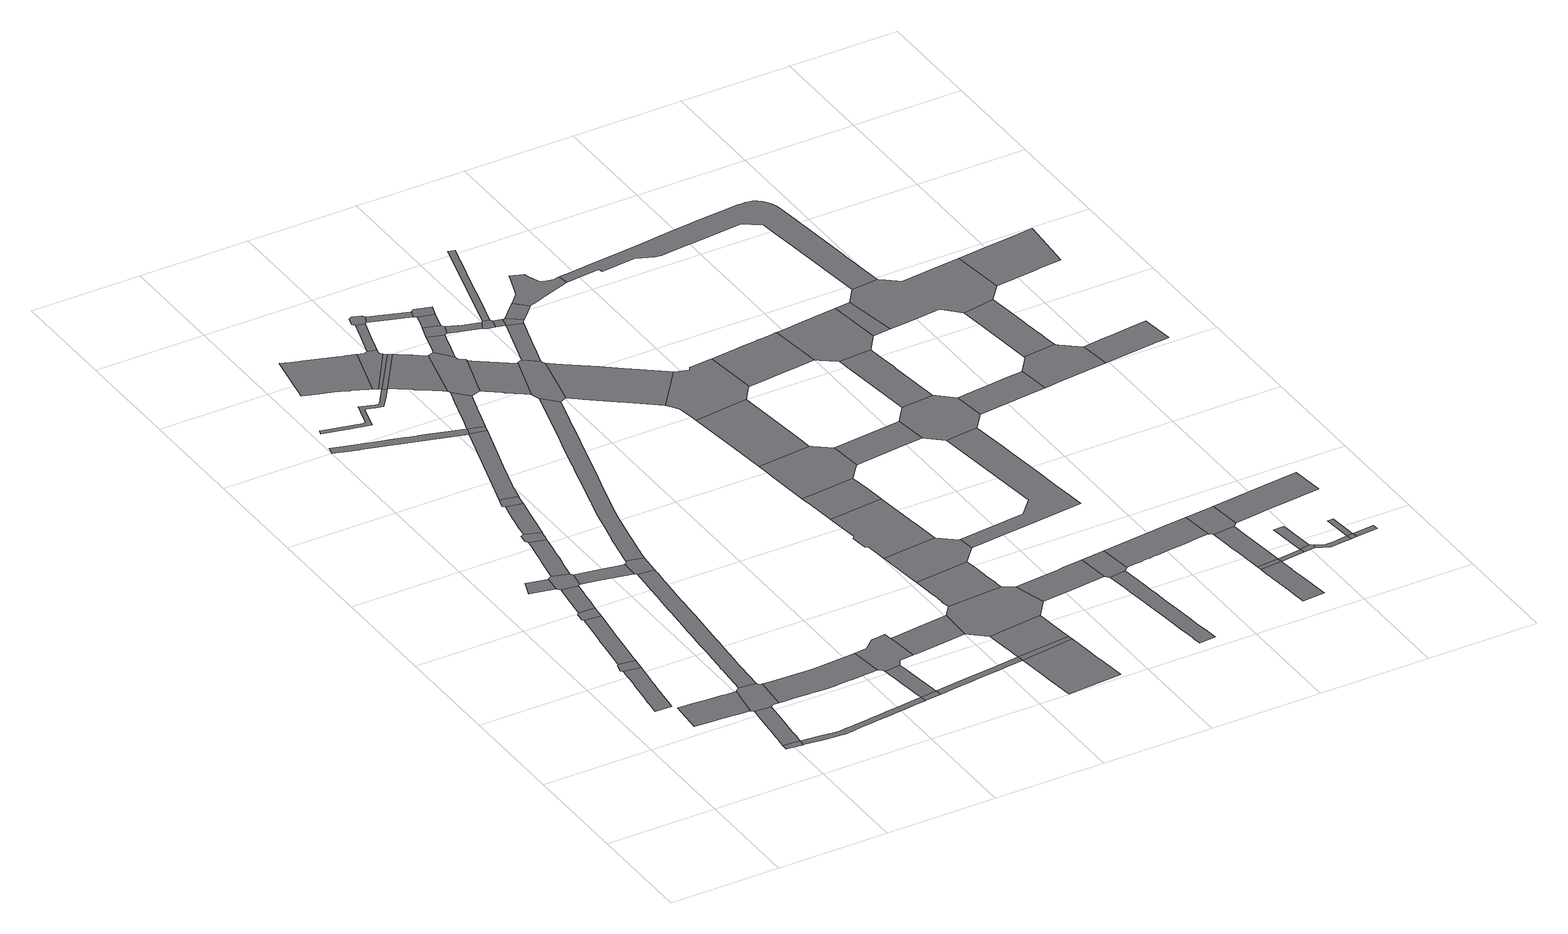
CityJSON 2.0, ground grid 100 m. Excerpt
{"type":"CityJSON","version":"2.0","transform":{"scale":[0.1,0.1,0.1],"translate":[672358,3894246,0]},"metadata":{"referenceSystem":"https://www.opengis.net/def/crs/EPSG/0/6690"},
"CityObjects":{
"road1":{"type":"Road","attributes":{"function":"9","usage":"9","RoadStructureAttribute.widthType":"2","RoadStructureAttribute.width":14.1,"RoadStructureAttribute.sectionType":"1"},"geometry":[{"type":"MultiSurface","lod":"1","boundaries":[[[0,1,2,3,4,5,6,7,8,9,10,11,12,13,14,15,16,17,18,19,20,21,22,23]]]}]},
"road2":{"type":"Road","attributes":{"function":"9","usage":"9","RoadStructureAttribute.widthType":"9","RoadStructureAttribute.width":-9999,"RoadStructureAttribute.sectionType":"9"},"geometry":[{"type":"MultiSurface","lod":"1","boundaries":[[[11,24,25,26,27,28,12]]]}]},
"road3":{"type":"Road","attributes":{"function":"3","usage":"2","RoadStructureAttribute.widthType":"1","RoadStructureAttribute.width":35.46,"RoadStructureAttribute.sectionType":"7"},"geometry":[{"type":"MultiSurface","lod":"1","boundaries":[[[29,30,31,32,33,34,35,36,37,38,39,40]]]}]},
"road4":{"type":"Road","attributes":{"function":"9","usage":"9","RoadStructureAttribute.widthType":"9","RoadStructureAttribute.width":-9999,"RoadStructureAttribute.sectionType":"9"},"geometry":[{"type":"MultiSurface","lod":"1","boundaries":[[[41,42,43,44]]]}]},
"road5":{"type":"Road","attributes":{"function":"9","usage":"9","RoadStructureAttribute.widthType":"1","RoadStructureAttribute.width":15.11,"RoadStructureAttribute.sectionType":"1"},"geometry":[{"type":"MultiSurface","lod":"1","boundaries":[[[45,46,47,48,49,50,51,52,53,54,55,43,42,56,57,58,59,60,61,62,63,64,65,66]]]}]},
"road6":{"type":"Road","attributes":{"function":"9","usage":"9","RoadStructureAttribute.widthType":"2","RoadStructureAttribute.width":14.1,"RoadStructureAttribute.sectionType":"1"},"geometry":[{"type":"MultiSurface","lod":"1","boundaries":[[[67,68,69,70,71,26,25,72,73,74,75,76,77,78,79,80,81,82,83,84]]]}]},
"road7":{"type":"Road","attributes":{"function":"9","usage":"9","RoadStructureAttribute.widthType":"9","RoadStructureAttribute.width":-9999,"RoadStructureAttribute.sectionType":"9"},"geometry":[{"type":"MultiSurface","lod":"1","boundaries":[[[83,85,86,87,88,84]]]}]},
"road8":{"type":"Road","attributes":{"function":"9","usage":"9","RoadStructureAttribute.widthType":"9","RoadStructureAttribute.width":-9999,"RoadStructureAttribute.sectionType":"9"},"geometry":[{"type":"MultiSurface","lod":"1","boundaries":[[[89,90,91,92,29,40,45,66,93,94,95]]]}]},
"road9":{"type":"Road","attributes":{"function":"9","usage":"9","RoadStructureAttribute.widthType":"2","RoadStructureAttribute.width":14.96,"RoadStructureAttribute.sectionType":"1"},"geometry":[{"type":"MultiSurface","lod":"1","boundaries":[[[96,97,98,99,100,101,102]]]}]},
"road10":{"type":"Road","attributes":{"function":"9","usage":"9","RoadStructureAttribute.widthType":"2","RoadStructureAttribute.width":14.1,"RoadStructureAttribute.sectionType":"1"},"geometry":[{"type":"MultiSurface","lod":"1","boundaries":[[[103,104,105,106,107,108,109,110,86,85]]]}]},
"road11":{"type":"Road","attributes":{"function":"9","usage":"9","RoadStructureAttribute.widthType":"9","RoadStructureAttribute.width":-9999,"RoadStructureAttribute.sectionType":"9"},"geometry":[{"type":"MultiSurface","lod":"1","boundaries":[[[111,99,98,109,108,112,113,114]]]}]},
"road12":{"type":"Road","attributes":{"function":"9","usage":"9","RoadStructureAttribute.widthType":"3","RoadStructureAttribute.width":5.99,"RoadStructureAttribute.sectionType":"1"},"geometry":[{"type":"MultiSurface","lod":"1","boundaries":[[[115,116,117,118,119,120,121,122,123,124,125,126,127,128,129,130,131,132,133,134,135,136,137,138,139,140,141,142,143,144,145,146,147,148,42,41]]]}]},
"road13":{"type":"Road","attributes":{"function":"9","usage":"9","RoadStructureAttribute.widthType":"2","RoadStructureAttribute.width":14.57,"RoadStructureAttribute.sectionType":"1"},"geometry":[{"type":"MultiSurface","lod":"1","boundaries":[[[149,150,151,152,153,154,155,156,157,158,159,160,161,111,114]]]}]},
"road14":{"type":"Road","attributes":{"function":"9","usage":"9","RoadStructureAttribute.widthType":"2","RoadStructureAttribute.width":14.9,"RoadStructureAttribute.sectionType":"1"},"geometry":[{"type":"MultiSurface","lod":"1","boundaries":[[[162,163,164,165,166,167,168,169,170,171,172,173,174,175,176,177,178,179,180,181,182,183,184,185,186,187,188,189,190,92,91,191,192,193,194,195,196,197,198,199,200,201,202,203,204,205,206,207,208,209,210,211]]]}]},
"road15":{"type":"Road","attributes":{"function":"9","usage":"9","RoadStructureAttribute.widthType":"2","RoadStructureAttribute.width":14.96,"RoadStructureAttribute.sectionType":"1"},"geometry":[{"type":"MultiSurface","lod":"1","boundaries":[[[212,213,214,215,113,112,216,217,218,219,220,221]]]}]},
"road16":{"type":"Road","attributes":{"function":"9","usage":"9","RoadStructureAttribute.widthType":"9","RoadStructureAttribute.width":-9999,"RoadStructureAttribute.sectionType":"9"},"geometry":[{"type":"MultiSurface","lod":"1","boundaries":[[[156,222,223,224,225,226,227,157]]]}]},
"road17":{"type":"Road","attributes":{"function":"3","usage":"2","RoadStructureAttribute.widthType":"1","RoadStructureAttribute.width":35.46,"RoadStructureAttribute.sectionType":"1"},"geometry":[{"type":"MultiSurface","lod":"1","boundaries":[[[94,228,229,230,231,232,233,234,235,236,237,238,239,240,241,242,243,244,245,246,247,248,95]]]}]},
"road18":{"type":"Road","attributes":{"function":"9","usage":"9","RoadStructureAttribute.widthType":"2","RoadStructureAttribute.width":14.57,"RoadStructureAttribute.sectionType":"1"},"geometry":[{"type":"MultiSurface","lod":"1","boundaries":[[[249,250,251,252,225,224,253,254,255,256,257,258,259,260]]]}]},
"road19":{"type":"Road","attributes":{"function":"9","usage":"9","RoadStructureAttribute.widthType":"9","RoadStructureAttribute.width":-9999,"RoadStructureAttribute.sectionType":"9"},"geometry":[{"type":"MultiSurface","lod":"1","boundaries":[[[259,261,262,263,264,265,266,260]]]}]},
"road20":{"type":"Road","attributes":{"function":"9","usage":"9","RoadStructureAttribute.widthType":"9","RoadStructureAttribute.width":-9999,"RoadStructureAttribute.sectionType":"9"},"geometry":[{"type":"MultiSurface","lod":"1","boundaries":[[[267,268,269,221,220,162,211]]]}]},
"road21":{"type":"Road","attributes":{"function":"9","usage":"9","RoadStructureAttribute.widthType":"2","RoadStructureAttribute.width":7.7,"RoadStructureAttribute.sectionType":"1"},"geometry":[{"type":"MultiSurface","lod":"1","boundaries":[[[270,271,272,273,274,275,276,277,278,279,280,281,282,283,284,285,286,287,288,289,290,291,292,293,294,295]]]}]},
"road22":{"type":"Road","attributes":{"function":"9","usage":"9","RoadStructureAttribute.widthType":"3","RoadStructureAttribute.width":4.07,"RoadStructureAttribute.sectionType":"1"},"geometry":[{"type":"MultiSurface","lod":"1","boundaries":[[[296,297,298,299,300,301,302,303,304,305,306,307,308,309,310,311,312,313,314,315,316,317,318,319,320,321,322,323]]]}]},
"road23":{"type":"Road","attributes":{"function":"9","usage":"9","RoadStructureAttribute.widthType":"9","RoadStructureAttribute.width":-9999,"RoadStructureAttribute.sectionType":"9"},"geometry":[{"type":"MultiSurface","lod":"1","boundaries":[[[324,134,133,325]]]}]},
"road24":{"type":"Road","attributes":{"function":"9","usage":"9","RoadStructureAttribute.widthType":"2","RoadStructureAttribute.width":14.54,"RoadStructureAttribute.sectionType":"1"},"geometry":[{"type":"MultiSurface","lod":"1","boundaries":[[[326,327,328,329,330,331,134,324,332,333,334,335,336,337,338,339,340,341,342,343]]]}]},
"road25":{"type":"Road","attributes":{"function":"9","usage":"9","RoadStructureAttribute.widthType":"2","RoadStructureAttribute.width":14.57,"RoadStructureAttribute.sectionType":"1"},"geometry":[{"type":"MultiSurface","lod":"1","boundaries":[[[344,345,263,262,346,347,348,349,350,351,352,294,353]]]}]},
"road26":{"type":"Road","attributes":{"function":"2","usage":"1","RoadStructureAttribute.widthType":"1","RoadStructureAttribute.width":39.15,"RoadStructureAttribute.sectionType":"1"},"geometry":[{"type":"MultiSurface","lod":"1","boundaries":[[[354,355,356,357,358,359,360,361,362,363,364,365,366,367,368,369,370,371,372,373,374,375,376,377,378]]]}]},
"road27":{"type":"Road","attributes":{"function":"9","usage":"9","RoadStructureAttribute.widthType":"9","RoadStructureAttribute.width":-9999,"RoadStructureAttribute.sectionType":"9"},"geometry":[{"type":"MultiSurface","lod":"1","boundaries":[[[379,343,342,380,381,382,383,384,385,386,387,244,243]]]}]},
"road28":{"type":"Road","attributes":{"function":"9","usage":"9","RoadStructureAttribute.widthType":"9","RoadStructureAttribute.width":-9999,"RoadStructureAttribute.sectionType":"9"},"geometry":[{"type":"MultiSurface","lod":"1","boundaries":[[[388,295,294,352]]]}]},
"road29":{"type":"Road","attributes":{"function":"9","usage":"9","RoadStructureAttribute.widthType":"3","RoadStructureAttribute.width":5.87,"RoadStructureAttribute.sectionType":"1"},"geometry":[{"type":"MultiSurface","lod":"1","boundaries":[[[389,390,391,392,393,324,325,394,395,396,397,398,399,400,401,402,403,404,405]]]}]},
"road30":{"type":"Road","attributes":{"function":"9","usage":"9","RoadStructureAttribute.widthType":"2","RoadStructureAttribute.width":14.9,"RoadStructureAttribute.sectionType":"1"},"geometry":[{"type":"MultiSurface","lod":"1","boundaries":[[[267,406,407,408,409,410,411,412,413,414,415,416,417,418,419,420,421,422,423,424,425,426,427,428,429,430,431,432,433,434,435,436,437,438,439,440,441,442,443,444,445,446,447,448,449,450,451,452,453,454,455,456,457,458,459,460,461,462,268]]]}]},
"road31":{"type":"Road","attributes":{"function":"9","usage":"9","RoadStructureAttribute.widthType":"1","RoadStructureAttribute.width":39.15,"RoadStructureAttribute.sectionType":"1"},"geometry":[{"type":"MultiSurface","lod":"1","boundaries":[[[463,365,364,464,465,466,467,468,469]]]}]},
"road32":{"type":"Road","attributes":{"function":"9","usage":"9","RoadStructureAttribute.widthType":"9","RoadStructureAttribute.width":-9999,"RoadStructureAttribute.sectionType":"9"},"geometry":[{"type":"MultiSurface","lod":"1","boundaries":[[[470,306,471,465,464]]]}]},
"road33":{"type":"Road","attributes":{"function":"9","usage":"9","RoadStructureAttribute.widthType":"9","RoadStructureAttribute.width":-9999,"RoadStructureAttribute.sectionType":"9"},"geometry":[{"type":"MultiSurface","lod":"1","boundaries":[[[472,471,306,305,473,474]]]}]},
"road34":{"type":"Road","attributes":{"function":"9","usage":"9","RoadStructureAttribute.widthType":"2","RoadStructureAttribute.width":14.57,"RoadStructureAttribute.sectionType":"1"},"geometry":[{"type":"MultiSurface","lod":"1","boundaries":[[[475,476,477,478,479,480,481,482,483,484,295,388,485,486,487,488]]]}]},
"road35":{"type":"Road","attributes":{"function":"2","usage":"1","RoadStructureAttribute.widthType":"1","RoadStructureAttribute.width":39.15,"RoadStructureAttribute.sectionType":"1"},"geometry":[{"type":"MultiSurface","lod":"1","boundaries":[[[489,490,491,492,493,494,495,496,497,498,499,500,501,472,474]]]}]},
"road36":{"type":"Road","attributes":{"function":"1","usage":"2","RoadStructureAttribute.widthType":"1","RoadStructureAttribute.width":35.46,"RoadStructureAttribute.sectionType":"7"},"geometry":[{"type":"MultiSurface","lod":"1","boundaries":[[[502,503,504,505,506,507,508,509,382,381]]]}]},
"road37":{"type":"Road","attributes":{"function":"9","usage":"9","RoadStructureAttribute.widthType":"2","RoadStructureAttribute.width":8.22,"RoadStructureAttribute.sectionType":"1"},"geometry":[{"type":"MultiSurface","lod":"1","boundaries":[[[510,511,512,513,514,515,469,468,516,517,518,519,520]]]}]},
"road38":{"type":"Road","attributes":{"function":"9","usage":"9","RoadStructureAttribute.widthType":"9","RoadStructureAttribute.width":-9999,"RoadStructureAttribute.sectionType":"9"},"geometry":[{"type":"MultiSurface","lod":"1","boundaries":[[[521,522,523,524,525,526,527,496,495,475,488]]]}]},
"road39":{"type":"Road","attributes":{"function":"9","usage":"9","RoadStructureAttribute.widthType":"9","RoadStructureAttribute.width":-9999,"RoadStructureAttribute.sectionType":"9"},"geometry":[{"type":"MultiSurface","lod":"1","boundaries":[[[528,529,530,531,532,533,510,520]]]}]},
"road40":{"type":"Road","attributes":{"function":"1","usage":"1","RoadStructureAttribute.widthType":"1","RoadStructureAttribute.width":44.4,"RoadStructureAttribute.sectionType":"7"},"geometry":[{"type":"MultiSurface","lod":"1","boundaries":[[[534,535,536,537,538,539,540,541,403,542,543,544,545,546,547,548,549]]]}]},
"road41":{"type":"Road","attributes":{"function":"2","usage":"1","RoadStructureAttribute.widthType":"1","RoadStructureAttribute.width":39.15,"RoadStructureAttribute.sectionType":"7"},"geometry":[{"type":"MultiSurface","lod":"1","boundaries":[[[550,551,552,553,554,555,556,557,558,559,560,523,522]]]}]},
"road42":{"type":"Road","attributes":{"function":"9","usage":"9","RoadStructureAttribute.widthType":"1","RoadStructureAttribute.width":15.35,"RoadStructureAttribute.sectionType":"1"},"geometry":[{"type":"MultiSurface","lod":"1","boundaries":[[[561,562,563,564,565,566,527,526]]]}]},
"road43":{"type":"Road","attributes":{"function":"9","usage":"9","RoadStructureAttribute.widthType":"2","RoadStructureAttribute.width":6.63,"RoadStructureAttribute.sectionType":"1"},"geometry":[{"type":"MultiSurface","lod":"1","boundaries":[[[567,568,569,570,571,529,528,572,573]]]}]},
"road44":{"type":"Road","attributes":{"function":"9","usage":"9","RoadStructureAttribute.widthType":"9","RoadStructureAttribute.width":-9999,"RoadStructureAttribute.sectionType":"9"},"geometry":[{"type":"MultiSurface","lod":"1","boundaries":[[[403,541,574,404]]]}]},
"road45":{"type":"Road","attributes":{"function":"1","usage":"1","RoadStructureAttribute.widthType":"1","RoadStructureAttribute.width":44.4,"RoadStructureAttribute.sectionType":"7"},"geometry":[{"type":"MultiSurface","lod":"1","boundaries":[[[404,574,575,576,577,578,579,580,581,582]]]}]},
"road46":{"type":"Road","attributes":{"function":"9","usage":"9","RoadStructureAttribute.widthType":"9","RoadStructureAttribute.width":-9999,"RoadStructureAttribute.sectionType":"9"},"geometry":[{"type":"MultiSurface","lod":"1","boundaries":[[[563,583,584,585,586,587,588,564]]]}]},
"road47":{"type":"Road","attributes":{"function":"9","usage":"9","RoadStructureAttribute.widthType":"9","RoadStructureAttribute.width":-9999,"RoadStructureAttribute.sectionType":"9"},"geometry":[{"type":"MultiSurface","lod":"1","boundaries":[[[555,554,589,434,433,590,591,592,593]]]}]},
"road48":{"type":"Road","attributes":{"function":"9","usage":"9","RoadStructureAttribute.widthType":"9","RoadStructureAttribute.width":-9999,"RoadStructureAttribute.sectionType":"9"},"geometry":[{"type":"MultiSurface","lod":"1","boundaries":[[[594,595,596,507,506,579,578,597]]]}]},
"road49":{"type":"Road","attributes":{"function":"9","usage":"9","RoadStructureAttribute.widthType":"1","RoadStructureAttribute.width":15.35,"RoadStructureAttribute.sectionType":"1"},"geometry":[{"type":"MultiSurface","lod":"1","boundaries":[[[598,599,587,586,600]]]}]},
"road50":{"type":"Road","attributes":{"function":"1","usage":"1","RoadStructureAttribute.widthType":"1","RoadStructureAttribute.width":39.15,"RoadStructureAttribute.sectionType":"7"},"geometry":[{"type":"MultiSurface","lod":"1","boundaries":[[[601,602,603,604,605,606,596,595,607,608,609,610,611,612,613,614,615,616]]]}]},
"road51":{"type":"Road","attributes":{"function":"9","usage":"9","RoadStructureAttribute.widthType":"9","RoadStructureAttribute.width":-9999,"RoadStructureAttribute.sectionType":"9"},"geometry":[{"type":"MultiSurface","lod":"1","boundaries":[[[617,567,573,618,598,600,619,620]]]}]},
"road52":{"type":"Road","attributes":{"function":"9","usage":"9","RoadStructureAttribute.widthType":"2","RoadStructureAttribute.width":7.57,"RoadStructureAttribute.sectionType":"7"},"geometry":[{"type":"MultiSurface","lod":"1","boundaries":[[[621,622,623,624,584,583,625,626,627,628,629]]]}]},
"road53":{"type":"Road","attributes":{"function":"9","usage":"9","RoadStructureAttribute.widthType":"9","RoadStructureAttribute.width":-9999,"RoadStructureAttribute.sectionType":"9"},"geometry":[{"type":"MultiSurface","lod":"1","boundaries":[[[630,631,616,615,632,633,634,635,636,637]]]}]},
"road54":{"type":"Road","attributes":{"function":"2","usage":"1","RoadStructureAttribute.widthType":"1","RoadStructureAttribute.width":39.15,"RoadStructureAttribute.sectionType":"1"},"geometry":[{"type":"MultiSurface","lod":"1","boundaries":[[[638,639,640,641,642,630,637,643,644,645,646]]]}]},
"road55":{"type":"Road","attributes":{"function":"9","usage":"9","RoadStructureAttribute.widthType":"9","RoadStructureAttribute.width":-9999,"RoadStructureAttribute.sectionType":"9"},"geometry":[{"type":"MultiSurface","lod":"1","boundaries":[[[647,629,628,648,649,650,651,652]]]}]},
"road56":{"type":"Road","attributes":{"function":"9","usage":"9","RoadStructureAttribute.widthType":"2","RoadStructureAttribute.width":12.08,"RoadStructureAttribute.sectionType":"1"},"geometry":[{"type":"MultiSurface","lod":"1","boundaries":[[[653,593,592,654,655,656,657,658,659,660,661,662]]]}]},
"road57":{"type":"Road","attributes":{"function":"2","usage":"1","RoadStructureAttribute.widthType":"1","RoadStructureAttribute.width":39.15,"RoadStructureAttribute.sectionType":"1"},"geometry":[{"type":"MultiSurface","lod":"1","boundaries":[[[645,663,664,665,666,667,668,646]]]}]},
"road58":{"type":"Road","attributes":{"function":"9","usage":"9","RoadStructureAttribute.widthType":"2","RoadStructureAttribute.width":7.57,"RoadStructureAttribute.sectionType":"1"},"geometry":[{"type":"MultiSurface","lod":"1","boundaries":[[[650,669,662,670,651]]]}]},
"road59":{"type":"Road","attributes":{"function":"2","usage":"1","RoadStructureAttribute.widthType":"1","RoadStructureAttribute.width":39.15,"RoadStructureAttribute.sectionType":"1"},"geometry":[{"type":"MultiSurface","lod":"1","boundaries":[[[671,672,673,674,675,591,590,676,677,678,679,680,681,682,683]]]}]},
"road60":{"type":"Road","attributes":{"function":"9","usage":"9","RoadStructureAttribute.widthType":"9","RoadStructureAttribute.width":-9999,"RoadStructureAttribute.sectionType":"9"},"geometry":[{"type":"MultiSurface","lod":"1","boundaries":[[[684,685,686,687,688,670,662,661]]]}]},
"road61":{"type":"Road","attributes":{"function":"9","usage":"9","RoadStructureAttribute.widthType":"9","RoadStructureAttribute.width":-9999,"RoadStructureAttribute.sectionType":"9"},"geometry":[{"type":"MultiSurface","lod":"1","boundaries":[[[689,690,667,666,691,692,693,694,695,696]]]}]},
"road62":{"type":"Road","attributes":{"function":"2","usage":"1","RoadStructureAttribute.widthType":"1","RoadStructureAttribute.width":39.15,"RoadStructureAttribute.sectionType":"1"},"geometry":[{"type":"MultiSurface","lod":"1","boundaries":[[[695,697,698,699,700,701,702,703,704,705,706,707,696]]]}]},
"road63":{"type":"Road","attributes":{"function":"9","usage":"9","RoadStructureAttribute.widthType":"9","RoadStructureAttribute.width":-9999,"RoadStructureAttribute.sectionType":"9"},"geometry":[{"type":"MultiSurface","lod":"1","boundaries":[[[708,709,687,686,710,711,712,713]]]}]},
"road64":{"type":"Road","attributes":{"function":"9","usage":"9","RoadStructureAttribute.widthType":"2","RoadStructureAttribute.width":6.15,"RoadStructureAttribute.sectionType":"1"},"geometry":[{"type":"MultiSurface","lod":"1","boundaries":[[[714,715,716,717,718,719,720,721,722,723,724,725,726,727,647,652]]]}]},
"road65":{"type":"Road","attributes":{"function":"1","usage":"2","RoadStructureAttribute.widthType":"1","RoadStructureAttribute.width":35.46,"RoadStructureAttribute.sectionType":"7"},"geometry":[{"type":"MultiSurface","lod":"1","boundaries":[[[728,729,730,731,732,733,734,735,736,594,597]]]}]},
"road66":{"type":"Road","attributes":{"function":"9","usage":"9","RoadStructureAttribute.widthType":"9","RoadStructureAttribute.width":-9999,"RoadStructureAttribute.sectionType":"9"},"geometry":[{"type":"MultiSurface","lod":"1","boundaries":[[[737,738,739,740,741,742,683,682,743,744,745,746,747,704,703,748,749,750]]]}]},
"road67":{"type":"Road","attributes":{"function":"9","usage":"9","RoadStructureAttribute.widthType":"2","RoadStructureAttribute.width":14.52,"RoadStructureAttribute.sectionType":"1"},"geometry":[{"type":"MultiSurface","lod":"1","boundaries":[[[751,752,753,754,755,756,757,758,759,760,761,762,763,764,765,766,767,768,769,770,771,772,773,774,775,776,777,778,779,780,781]]]}]},
"road68":{"type":"Road","attributes":{"function":"9","usage":"9","RoadStructureAttribute.widthType":"9","RoadStructureAttribute.width":-9999,"RoadStructureAttribute.sectionType":"1"},"geometry":[{"type":"MultiSurface","lod":"1","boundaries":[[[782,783,784,785,708,713,786,787,788,789,790,791,792,793,794,795,796,797,798,799,800,801,802]]]}]},
"road69":{"type":"Road","attributes":{"function":"9","usage":"9","RoadStructureAttribute.widthType":"9","RoadStructureAttribute.width":-9999,"RoadStructureAttribute.sectionType":"9"},"geometry":[{"type":"MultiSurface","lod":"1","boundaries":[[[803,734,733,751,781,804]]]}]},
"road70":{"type":"Road","attributes":{"function":"9","usage":"9","RoadStructureAttribute.widthType":"1","RoadStructureAttribute.width":29.49,"RoadStructureAttribute.sectionType":"1"},"geometry":[{"type":"MultiSurface","lod":"1","boundaries":[[[693,692,805,806,807]]]}]},
"road71":{"type":"Road","attributes":{"function":"9","usage":"9","RoadStructureAttribute.widthType":"1","RoadStructureAttribute.width":21.91,"RoadStructureAttribute.sectionType":"1"},"geometry":[{"type":"MultiSurface","lod":"1","boundaries":[[[808,809,810,811,812,813,814,815,816,817,818,819,820,821,822,823,824,825,635,634]]]}]},
"road72":{"type":"Road","attributes":{"function":"3","usage":"1","RoadStructureAttribute.widthType":"1","RoadStructureAttribute.width":48.01,"RoadStructureAttribute.sectionType":"1"},"geometry":[{"type":"MultiSurface","lod":"1","boundaries":[[[749,826,827,828,829,830,831,832,833,834,835,836,837,838,839,750]]]}]},
"road73":{"type":"Road","attributes":{"function":"1","usage":"2","RoadStructureAttribute.widthType":"1","RoadStructureAttribute.width":35.46,"RoadStructureAttribute.sectionType":"7"},"geometry":[{"type":"MultiSurface","lod":"1","boundaries":[[[840,841,842,843,844,845,846,847,848,849,850,851,852,853,854,855,856,857,803,804]]]}]},
"road74":{"type":"Road","attributes":{"function":"9","usage":"9","RoadStructureAttribute.widthType":"9","RoadStructureAttribute.width":-9999,"RoadStructureAttribute.sectionType":"9"},"geometry":[{"type":"MultiSurface","lod":"1","boundaries":[[[806,820,819,858,859,860,861,862,807]]]}]},
"road75":{"type":"Road","attributes":{"function":"9","usage":"9","RoadStructureAttribute.widthType":"1","RoadStructureAttribute.width":21.75,"RoadStructureAttribute.sectionType":"1"},"geometry":[{"type":"MultiSurface","lod":"1","boundaries":[[[861,863,864,865,866,867,868,869,870,862]]]}]},
"road76":{"type":"Road","attributes":{"function":"9","usage":"9","RoadStructureAttribute.widthType":"1","RoadStructureAttribute.width":19,"RoadStructureAttribute.sectionType":"1"},"geometry":[{"type":"MultiSurface","lod":"1","boundaries":[[[871,872,873,874,875,876,877,878,879,880,881,882,883,884,885]]]}]},
"road77":{"type":"Road","attributes":{"function":"9","usage":"9","RoadStructureAttribute.widthType":"9","RoadStructureAttribute.width":-9999,"RoadStructureAttribute.sectionType":"9"},"geometry":[{"type":"MultiSurface","lod":"1","boundaries":[[[886,880,879,887]]]}]},
"road78":{"type":"Road","attributes":{"function":"9","usage":"9","RoadStructureAttribute.widthType":"9","RoadStructureAttribute.width":-9999,"RoadStructureAttribute.sectionType":"9"},"geometry":[{"type":"MultiSurface","lod":"1","boundaries":[[[829,888,868,867,889,890,891,892,893,830]]]}]},
"road79":{"type":"Road","attributes":{"function":"9","usage":"9","RoadStructureAttribute.widthType":"1","RoadStructureAttribute.width":19,"RoadStructureAttribute.sectionType":"1"},"geometry":[{"type":"MultiSurface","lod":"1","boundaries":[[[894,895,896,897,886,887,898,899,900,901,902]]]}]},
"road80":{"type":"Road","attributes":{"function":"9","usage":"9","RoadStructureAttribute.widthType":"1","RoadStructureAttribute.width":23.46,"RoadStructureAttribute.sectionType":"1"},"geometry":[{"type":"MultiSurface","lod":"1","boundaries":[[[791,903,904,905,906,907,908,909,910,911,912,913,914,915,916,917,918,919,920,921,922,923,924,925,926,927,928,929,930,931,932,933,934,935,936,937,938,939,940,941,942,943,944,945,946,947,948,949,950,951,952,953,792]]]}]},
"road81":{"type":"Road","attributes":{"function":"9","usage":"9","RoadStructureAttribute.widthType":"9","RoadStructureAttribute.width":-9999,"RoadStructureAttribute.sectionType":"9"},"geometry":[{"type":"MultiSurface","lod":"1","boundaries":[[[954,955,856,855,894,902]]]}]},
"road82":{"type":"Road","attributes":{"function":"9","usage":"9","RoadStructureAttribute.widthType":"9","RoadStructureAttribute.width":-9999,"RoadStructureAttribute.sectionType":"1"},"geometry":[{"type":"MultiSurface","lod":"1","boundaries":[[[956,957,958,887,879,959,960,961]]]}]},
"road83":{"type":"Road","attributes":{"function":"9","usage":"9","RoadStructureAttribute.widthType":"9","RoadStructureAttribute.width":-9999,"RoadStructureAttribute.sectionType":"9"},"geometry":[{"type":"MultiSurface","lod":"1","boundaries":[[[962,963,956,961,964]]]}]},
"road84":{"type":"Road","attributes":{"function":"9","usage":"9","RoadStructureAttribute.widthType":"1","RoadStructureAttribute.width":29.49,"RoadStructureAttribute.sectionType":"1"},"geometry":[{"type":"MultiSurface","lod":"1","boundaries":[[[965,966,967,968,969,859,858,970,971,972,973]]]}]},
"road85":{"type":"Road","attributes":{"function":"9","usage":"9","RoadStructureAttribute.widthType":"9","RoadStructureAttribute.width":-9999,"RoadStructureAttribute.sectionType":"1"},"geometry":[{"type":"MultiSurface","lod":"1","boundaries":[[[963,974,975,976,956]]]}]},
"road86":{"type":"Road","attributes":{"function":"3","usage":"1","RoadStructureAttribute.widthType":"1","RoadStructureAttribute.width":48.01,"RoadStructureAttribute.sectionType":"1"},"geometry":[{"type":"MultiSurface","lod":"1","boundaries":[[[889,977,978,890]]]}]},
"road87":{"type":"Road","attributes":{"function":"9","usage":"9","RoadStructureAttribute.widthType":"9","RoadStructureAttribute.width":-9999,"RoadStructureAttribute.sectionType":"1"},"geometry":[{"type":"MultiSurface","lod":"1","boundaries":[[[979,980,981,982,983,984,985,962,964]]]}]},
"road88":{"type":"Road","attributes":{"function":"1","usage":"2","RoadStructureAttribute.widthType":"1","RoadStructureAttribute.width":35.46,"RoadStructureAttribute.sectionType":"7"},"geometry":[{"type":"MultiSurface","lod":"1","boundaries":[[[986,987,955,954,988,989,990,991]]]}]},
"road89":{"type":"Road","attributes":{"function":"9","usage":"9","RoadStructureAttribute.widthType":"9","RoadStructureAttribute.width":-9999,"RoadStructureAttribute.sectionType":"9"},"geometry":[{"type":"MultiSurface","lod":"1","boundaries":[[[992,982,981,993]]]}]},
"road90":{"type":"Road","attributes":{"function":"9","usage":"9","RoadStructureAttribute.widthType":"9","RoadStructureAttribute.width":-9999,"RoadStructureAttribute.sectionType":"1"},"geometry":[{"type":"MultiSurface","lod":"1","boundaries":[[[994,995,996,982,992,997]]]}]},
"road91":{"type":"Road","attributes":{"function":"9","usage":"9","RoadStructureAttribute.widthType":"9","RoadStructureAttribute.width":-9999,"RoadStructureAttribute.sectionType":"1"},"geometry":[{"type":"MultiSurface","lod":"1","boundaries":[[[992,993,998,999,1000,1001]]]}]},
"road92":{"type":"Road","attributes":{"function":"9","usage":"9","RoadStructureAttribute.widthType":"9","RoadStructureAttribute.width":-9999,"RoadStructureAttribute.sectionType":"9"},"geometry":[{"type":"MultiSurface","lod":"1","boundaries":[[[1002,1003,1004,1005,926,925,978,977,1006,1007,1008,1009,1010,1011,1012,1013]]]}]},
"road93":{"type":"Road","attributes":{"function":"9","usage":"9","RoadStructureAttribute.widthType":"9","RoadStructureAttribute.width":-9999,"RoadStructureAttribute.sectionType":"9"},"geometry":[{"type":"MultiSurface","lod":"1","boundaries":[[[1014,1015,973,972,1016,1017,1018,1019,1020,1021,1022,1023,1024]]]}]},
"road94":{"type":"Road","attributes":{"function":"9","usage":"9","RoadStructureAttribute.widthType":"1","RoadStructureAttribute.width":33.92,"RoadStructureAttribute.sectionType":"1"},"geometry":[{"type":"MultiSurface","lod":"1","boundaries":[[[1025,1026,1027,1028,1029,1030,1031,1032,1011,1010,1033,1014,1024]]]}]},
"road95":{"type":"Road","attributes":{"function":"9","usage":"9","RoadStructureAttribute.widthType":"1","RoadStructureAttribute.width":29.49,"RoadStructureAttribute.sectionType":"1"},"geometry":[{"type":"MultiSurface","lod":"1","boundaries":[[[1034,1035,1036,1037,1038,1022,1021,1039,1040,1041,1042,1043]]]}]},
"road96":{"type":"Road","attributes":{"function":"3","usage":"1","RoadStructureAttribute.widthType":"1","RoadStructureAttribute.width":48.01,"RoadStructureAttribute.sectionType":"1"},"geometry":[{"type":"MultiSurface","lod":"1","boundaries":[[[1012,1044,1045,1046,1047,1048,1049,1050,1051,1013]]]}]}
},
"vertices":[
[462,1457,0],[469,1528,0],[481,1622,0],[490,1689,0],[494,1722,0],[501,1777,0],[503,1796,0],[505,1815,0],[511,1861,0],[517,1904,0],[537,2049,0],[540,2071,0],[391,2096,0],[379,2000,0],[370,1916,0],[362,1857,0],[349,1761,0],[334,1652,0],[332,1635,0],[330,1622,0],[326,1589,0],[324,1572,0],[321,1544,0],[312,1465,0],
[548,2127,0],[555,2181,0],[407,2201,0],[394,2191,0],[373,2113,0],
[1013,1384,0],[929,1389,0],[887,1392,0],[751,1401,0],[647,1408,0],[495,1418,0],[469,1119,0],[616,1109,0],[719,1102,0],[858,1093,0],[907,1090,0],[969,1086,0],
[1081,446,0],[1085,507,0],[936,521,0],[930,463,0],
[992,1060,0],[979,939,0],[974,886,0],[971,854,0],[963,777,0],[957,725,0],[953,685,0],[951,659,0],[946,612,0],[944,591,0],[941,570,0],[1086,510,0],[1087,526,0],[1095,592,0],[1100,650,0],[1107,710,0],[1113,776,0],[1118,818,0],[1129,928,0],[1130,938,0],[1134,980,0],[1141,1051,0],
[490,2816,0],[475,2712,0],[457,2585,0],[452,2549,0],[443,2480,0],[560,2224,0],[567,2274,0],[578,2357,0],[584,2409,0],[590,2454,0],[599,2517,0],[600,2525,0],[607,2576,0],[621,2678,0],[630,2744,0],[638,2806,0],[647,2875,0],[500,2890,0],
[665,3003,0],[514,3003,0],[494,2986,0],[488,2906,0],
[1233,1376,0],[1219,1387,0],[1210,1405,0],[1058,1416,0],[1175,1075,0],[1223,1072,0],[1247,1371,0],
[402,3430,0],[472,3414,0],[541,3399,0],[557,3549,0],[460,3570,0],[368,3591,0],[315,3449,0],
[678,3094,0],[692,3198,0],[697,3227,0],[702,3268,0],[710,3327,0],[713,3344,0],[564,3362,0],[549,3248,0],
[599,3575,0],[734,3359,0],[760,3507,0],[743,3531,0],
[1084,446,0],[1235,430,0],[1286,425,0],[1383,414,0],[1416,411,0],[1442,410,0],[1527,420,0],[1536,421,0],[1600,429,0],[1722,443,0],[1744,446,0],[1845,458,0],[1907,465,0],[1940,469,0],[1988,475,0],[2037,480,0],[2135,492,0],[2241,504,0],[2244,504,0],[2238,564,0],[2235,564,0],[1988,535,0],[1896,524,0],[1822,515,0],[1743,506,0],[1715,503,0],[1611,490,0],[1536,481,0],[1516,479,0],[1434,470,0],[1406,472,0],[1389,474,0],[1292,484,0],[1088,507,0],
[760,3621,0],[768,3662,0],[783,3741,0],[790,3777,0],[801,3837,0],[819,3934,0],[824,3964,0],[840,4051,0],[696,4094,0],[676,3988,0],[661,3908,0],[646,3829,0],[641,3801,0],
[1204,3249,0],[1201,3212,0],[1193,3110,0],[1184,3001,0],[1181,2974,0],[1176,2917,0],[1173,2877,0],[1168,2819,0],[1160,2728,0],[1158,2696,0],[1156,2678,0],[1153,2637,0],[1147,2567,0],[1136,2437,0],[1128,2343,0],[1126,2318,0],[1118,2217,0],[1115,2177,0],[1109,2098,0],[1107,2062,0],[1102,2006,0],[1097,1935,0],[1095,1911,0],[1093,1873,0],[1088,1817,0],[1085,1771,0],[1082,1738,0],[1080,1707,0],[1076,1659,0],[1227,1666,0],[1229,1699,0],[1234,1765,0],[1237,1792,0],[1239,1810,0],[1246,1877,0],[1253,1975,0],[1261,2075,0],[1264,2118,0],[1295,2512,0],[1304,2628,0],[1311,2719,0],[1312,2730,0],[1319,2812,0],[1323,2866,0],[1326,2899,0],[1327,2914,0],[1344,3107,0],[1351,3185,0],[1352,3200,0],[1355,3236,0],
[1157,3430,0],[1027,3455,0],[924,3475,0],[845,3491,0],[894,3329,0],[1005,3307,0],[1101,3289,0],[1141,3281,0],[1186,3272,0],[1189,3424,0],
[845,4075,0],[856,4134,0],[862,4165,0],[718,4209,0],[689,4195,0],[676,4116,0],
[1286,1068,0],[1368,1065,0],[1496,1060,0],[1504,1060,0],[1552,1058,0],[1557,1057,0],[1670,1053,0],[1689,1052,0],[1736,1055,0],[1754,1057,0],[1857,1064,0],[1890,1066,0],[1954,1071,0],[2027,1076,0],[2095,1081,0],[2140,1086,0],[2107,1384,0],[2068,1380,0],[1723,1355,0],[1678,1353,0],[1300,1368,0],
[766,4465,0],[756,4413,0],[737,4314,0],[726,4255,0],[871,4213,0],[873,4222,0],[878,4250,0],[881,4267,0],[900,4364,0],[913,4432,0],[944,4598,0],[797,4626,0],
[956,4662,0],[966,4708,0],[809,4744,0],[803,4730,0],[802,4727,0],[779,4649,0],
[1372,3426,0],[1224,3469,0],[1214,3438,0],
[1110,5764,0],[997,5796,0],[936,5814,0],[873,5832,0],[813,5849,0],[758,5865,0],[733,5872,0],[719,5876,0],[637,5899,0],[625,5903,0],[564,5920,0],[512,5935,0],[438,5956,0],[277,6002,0],[222,6018,0],[25,6074,0],[7,5996,0],[35,5988,0],[101,5969,0],[134,5960,0],[221,5934,0],[236,5930,0],[576,5833,0],[1084,5687,0],[1087,5687,0],[1113,5763,0],
[288,6240,0],[491,6192,0],[507,6250,0],[529,6331,0],[551,6409,0],[572,6419,0],[639,6398,0],[705,6378,0],[783,6478,0],[857,6577,0],[824,6604,0],[822,6601,0],[745,6495,0],[743,6492,0],[727,6470,0],[709,6446,0],[695,6428,0],[683,6427,0],[642,6439,0],[626,6444,0],[527,6474,0],[508,6403,0],[487,6326,0],[468,6257,0],[445,6245,0],[277,6284,0],[88,6329,0],[73,6291,0],
[2387,581,0],[2393,522,0],
[2191,958,0],[2197,903,0],[2208,817,0],[2218,734,0],[2231,627,0],[2237,567,0],[2386,584,0],[2381,638,0],[2380,646,0],[2376,678,0],[2375,684,0],[2369,734,0],[2369,740,0],[2367,749,0],[2353,866,0],[2336,1003,0],[2330,1051,0],[2181,1033,0],
[1005,5403,0],[847,4872,0],[975,4746,0],[991,4816,0],[994,4828,0],[1003,4872,0],[1085,5146,0],[1157,5387,0],[1240,5663,0],[1086,5684,0],
[263,6827,0],[361,6795,0],[474,6759,0],[568,6723,0],[593,6713,0],[602,6709,0],[662,6685,0],[697,6671,0],[705,6667,0],[733,6655,0],[757,6644,0],[907,7140,0],[895,7144,0],[869,7152,0],[835,7162,0],[813,7169,0],[792,7176,0],[749,7191,0],[515,7269,0],[427,7298,0],[366,7319,0],[351,7324,0],[327,7331,0],[308,7338,0],[218,6842,0],
[2179,1050,0],[2364,1111,0],[2497,1125,0],[2464,1424,0],[2464,1427,0],[2453,1498,0],[2410,1493,0],[2322,1483,0],[2229,1398,0],
[1257,5720,0],
[2920,644,0],[2884,640,0],[2745,623,0],[2577,603,0],[2390,582,0],[2396,522,0],[2543,539,0],[2715,559,0],[2747,563,0],[2891,580,0],[2969,589,0],[2989,591,0],[3094,603,0],[3206,616,0],[3209,616,0],[3202,676,0],[3199,676,0],
[1386,3504,0],[1395,3545,0],[1399,3574,0],[1404,3611,0],[1463,3893,0],[1496,4050,0],[1502,4078,0],[1519,4156,0],[1572,4347,0],[1587,4400,0],[1601,4448,0],[1627,4540,0],[1639,4585,0],[1648,4616,0],[1654,4638,0],[1657,4648,0],[1702,4812,0],[1721,4881,0],[1750,4984,0],[1760,5021,0],[1783,5103,0],[1795,5148,0],[1800,5165,0],[1854,5362,0],[1866,5404,0],[1889,5489,0],[1915,5583,0],[1952,5717,0],[1834,5853,0],[1810,5767,0],[1781,5662,0],[1776,5644,0],[1726,5463,0],[1696,5355,0],[1665,5242,0],[1646,5173,0],[1633,5127,0],[1583,4944,0],[1581,4937,0],[1566,4884,0],[1560,4862,0],[1556,4846,0],[1545,4808,0],[1476,4555,0],[1443,4436,0],[1421,4353,0],[1414,4325,0],[1412,4318,0],[1406,4295,0],[1381,4202,0],[1369,4157,0],[1339,4016,0],[1322,3943,0],[1290,3800,0],[1285,3779,0],[1274,3727,0],[1256,3640,0],
[972,7121,0],[800,6621,0],[1089,7039,0],[1072,7051,0],[1067,7076,0],[1078,7112,0],[1001,7135,0],
[822,6605,0],[1117,7020,0],
[1149,6997,0],[863,6585,0],[864,6588,0],
[1268,6283,0],[1263,6267,0],[1250,6222,0],[1243,6197,0],[1216,6110,0],[1195,6039,0],[1186,6008,0],[1173,5965,0],[1142,5859,0],[1114,5766,0],[1313,5909,0],[1321,5937,0],[1338,5994,0],[1387,6156,0],
[934,6539,0],[1032,6471,0],[1042,6464,0],[1097,6425,0],[1163,6380,0],[1230,6333,0],[1255,6316,0],[1387,6833,0],[1375,6841,0],[1320,6879,0],[1282,6906,0],[1232,6940,0],[1179,6977,0],
[2508,1126,0],[2527,1129,0],[2734,1151,0],[2877,1168,0],[3004,1183,0],[3012,1486,0],[2727,1453,0],[2565,1435,0],
[1112,7505,0],[1099,7460,0],[1083,7409,0],[1078,7391,0],[1069,7361,0],[1024,7212,0],[1109,7216,0],[1131,7290,0],[1137,7310,0],[1145,7335,0],[1191,7489,0],
[1460,6177,0],[1480,6182,0],[1616,6621,0],[1617,6633,0],[1566,6673,0],[1560,6712,0],[1447,6855,0],
[1210,7500,0],[1239,7574,0],[1226,7605,0],[1149,7629,0],[1120,7614,0],[1098,7537,0],
[3775,45,0],[3764,152,0],[3758,202,0],[3756,218,0],[3750,272,0],[3739,372,0],[3726,486,0],[3705,681,0],[3209,613,0],[3230,422,0],[3239,343,0],[3246,282,0],[3261,147,0],[3267,97,0],[3269,71,0],[3276,6,0],
[1521,6151,0],[1626,6070,0],[1638,6062,0],[1765,5964,0],[1807,5933,0],[1946,6379,0],[1927,6389,0],[1876,6420,0],[1757,6512,0],[1646,6597,0],[1620,6617,0],
[1611,6880,0],[1639,6975,0],[1655,7028,0],[1511,7071,0],[1502,7040,0],[1455,6882,0],
[1596,7454,0],[1527,7478,0],[1423,7512,0],[1346,7538,0],[1286,7558,0],[1444,7421,0],[1570,7379,0],
[3699,732,0],
[3694,773,0],[3681,894,0],[3669,999,0],[3657,1105,0],[3160,1048,0],[3184,839,0],[3187,811,0],[3202,679,0],
[1678,7039,0],[1716,7135,0],[1705,7140,0],[1695,7162,0],[1551,7205,0],[1543,7176,0],
[1813,5915,0],[2017,5749,0],[2133,6268,0],[2115,6305,0],[1997,6400,0],
[3699,1561,0],[3602,1623,0],[3096,1588,0],[3783,1268,0],
[1600,7368,0],[1560,7232,0],[1744,7325,0],
[3068,1916,0],[3079,1796,0],[3081,1774,0],[3086,1730,0],[3090,1682,0],[3086,1669,0],[3594,1695,0],[3593,1710,0],[3581,1833,0],[3579,1850,0],[3571,1927,0],[3567,1964,0],[3565,1978,0],[3562,2006,0],[3554,2076,0],[3057,2023,0],
[1630,7469,0],[1598,7369,0],[1764,7392,0],[1774,7426,0],
[1968,7043,0],[1842,7080,0],[1816,7088,0],[1817,7095,0],[1766,7013,0],[1789,7006,0],[1822,6996,0],[1960,6956,0],[1998,7035,0],
[3012,2453,0],[3048,2112,0],[3583,2110,0],[3621,2156,0],[3687,2230,0],[3671,2382,0],[3657,2381,0],[3508,2505,0],
[2952,2986,0],[2967,2848,0],[2946,2826,0],[2963,2674,0],[2991,2649,0],[3483,2737,0],[3474,2821,0],[3431,3209,0],[2933,3159,0],
[2015,7045,0],[1981,6944,0],[2001,6933,0],[2062,6920,0],[2082,7010,0],[2072,7032,0],
[2146,6898,0],[2140,6389,0],[2165,6472,0],[2196,6576,0],[2221,6659,0],[2238,6717,0],[2240,6725,0],[2244,6737,0],[2278,6852,0],[2147,6901,0],
[3427,3251,0],[3425,3270,0],[3411,3397,0],[3391,3583,0],[2893,3531,0],[2906,3406,0],
[2144,6902,0],[2162,6986,0],
[2916,5667,0],[2633,5887,0],[2473,6009,0],[2242,6186,0],[2155,6251,0],[2099,5685,0],[2126,5663,0],[2349,5489,0],[2361,5479,0],[2405,5445,0],[2572,5314,0],[2645,5256,0],[2947,5643,0],
[2285,6866,0],[2295,6882,0],[2314,6901,0],[2189,6988,0],[2171,6983,0],
[2848,3973,0],[2849,3962,0],[3475,3686,0],[3515,3737,0],[3484,4037,0],[3347,4143,0],[3326,4159,0],[2834,4108,0],
[3314,4281,0],[3283,4594,0],[3276,4667,0],[3271,4723,0],[3252,4920,0],[3248,4958,0],[3243,5002,0],[2747,4941,0],[2749,4923,0],[2751,4898,0],[2787,4559,0],
[2350,7152,0],[2299,7102,0],[2322,6910,0],[2355,6942,0],[2367,6955,0],[2456,7045,0],
[2114,7180,0],[2175,7405,0],[2185,7442,0],[2240,7643,0],[2257,7703,0],[2260,7717,0],[2278,7781,0],[2306,7884,0],[2312,7904,0],[2321,7938,0],[2352,8046,0],[2294,8062,0],[2248,7900,0],[2085,7303,0],
[3831,1273,0],[3842,1274,0],[3955,1287,0],[4053,1298,0],[4181,1312,0],[4385,1334,0],[4352,1632,0],[4170,1612,0],[4121,1607,0],
[3277,5646,0],[3106,5628,0],[3091,5627,0],[3075,5602,0],[2988,5626,0],[2958,5634,0],[2682,5208,0],[2704,5171,0],[2717,5149,0],[2731,5070,0],[2743,4977,0],[3342,5140,0],[3359,5150,0],[3308,5649,0],
[4422,1301,0],[4443,1109,0],[4450,1037,0],[4457,972,0],[4470,855,0],[4473,821,0],[4491,657,0],[4504,532,0],[4519,388,0],[4525,338,0],[4533,258,0],[4538,214,0],[4541,183,0],[4548,121,0],[4698,131,0],[4686,238,0],[4683,264,0],[4681,283,0],[4673,360,0],[4671,377,0],[4664,449,0],[4648,600,0],[4628,783,0],[4625,817,0],[4623,833,0],[4620,864,0],[4617,893,0],[4612,940,0],[4605,998,0],[4596,1083,0],[4571,1319,0],
[2531,7503,0],[2454,7281,0],[2434,7241,0],[2412,7214,0],[2468,7050,0],[2511,7065,0],[2604,7099,0],[2622,7106,0],[2705,7133,0],[2877,7191,0],[2866,7289,0],[2852,7288,0],[2825,7284,0],[2816,7283,0],[2793,7281,0],[2771,7286,0],[2748,7291,0],[2715,7307,0],[2692,7329,0],[2654,7423,0],[2649,7462,0],
[4572,1657,0],[4605,1358,0],
[3932,3782,0],[4163,3807,0],[4125,4105,0],
[3701,2231,0],[3978,2262,0],[4224,2288,0],[4764,2345,0],[4748,2496,0],[4733,2629,0],[4725,2700,0],[4701,2922,0],[4696,2967,0],[4664,3248,0],[4650,3382,0],[4613,3714,0],[4315,3679,0],[4368,3200,0],[4434,2603,0],[4383,2547,0],[4294,2448,0],[3845,2401,0],
[3446,5159,0],[3759,5192,0],[3810,5198,0],[3999,5218,0],[3943,5715,0],[3904,5711,0],[3803,5700,0],[3760,5696,0],[3720,5692,0],[3627,5683,0],[3557,5675,0],[3476,5667,0],[3357,5654,0],[3330,5651,0],
[4627,1361,0],[4674,1366,0],[4688,1368,0],[4757,1375,0],[4769,1377,0],[4805,1381,0],[4827,1383,0],[4878,1389,0],[4914,1392,0],[4984,1400,0],[5037,1406,0],[5117,1415,0],[5177,1421,0],[5300,1435,0],[5314,1436,0],[5411,1447,0],[5379,1745,0],[5281,1735,0],
[4737,3868,0],[4703,4167,0],[4570,4281,0],[4551,4298,0],[4252,4270,0],
[4527,4516,0],[4498,4787,0],[4495,4815,0],[4481,4948,0],[4462,5120,0],[4162,5098,0],[4180,4941,0],[4207,4693,0],
[5770,238,0],[5751,418,0],[5735,564,0],[5734,574,0],[5724,667,0],[5724,673,0],[5712,784,0],[5710,805,0],[5710,808,0],[5511,788,0],[5513,763,0],[5529,615,0],[5549,421,0],[5559,326,0],[5570,227,0],
[5506,834,0],[5705,854,0],
[4036,5191,0],[4582,5280,0],[4526,5779,0],[4197,5742,0],[4059,5726,0],[3963,5717,0],
[5446,1420,0],[5465,1237,0],[5471,1177,0],[5481,1075,0],[5705,857,0],[5703,872,0],[5691,994,0],[5660,1294,0],[5646,1434,0],
[2962,7200,0],[3193,7225,0],[3203,7185,0],[3293,7195,0],[3410,7207,0],[3523,7217,0],[3552,7205,0],[3573,7196,0],[3621,7176,0],[3670,7155,0],[3729,7149,0],[3787,7154,0],[3935,7166,0],[3982,7169,0],[4023,7173,0],[4173,7189,0],[4234,7195,0],[4296,7202,0],[4501,7221,0],[4650,7113,0],[4668,6953,0],[4686,6796,0],[4781,5948,0],[5027,5974,0],[4981,6401,0],[4980,6415,0],[4973,6471,0],[4919,6964,0],[4918,6979,0],[4910,7044,0],[4903,7108,0],[4881,7290,0],[4862,7348,0],[4841,7387,0],[4815,7416,0],[4785,7441,0],[4754,7457,0],[4718,7467,0],[4688,7470,0],[4672,7470,0],[4619,7470,0],[4534,7463,0],[4285,7443,0],[4176,7433,0],[3978,7411,0],[3649,7373,0],[3588,7366,0],[3504,7358,0],[3185,7325,0],[2980,7302,0],[2888,7292,0],
[5681,1477,0],[5649,1774,0],
[5927,880,0],[5924,880,0],[5708,854,0],[5713,808,0],[5817,821,0],[5936,835,0],
[6055,882,0],[6022,899,0],[6037,847,0],
[5268,4230,0],[5179,4220,0],[4990,4199,0],[4892,4188,0],[4799,4178,0],[5180,3916,0],[5302,3929,0],[5374,3937,0],[5341,4238,0],
[5984,1239,0],[5890,1230,0],[5926,883,0],
[4749,5298,0],[4668,5795,0],
[6153,789,0],[6315,805,0],[6355,809,0],[6350,861,0],[6347,861,0],[6209,846,0],[6140,839,0],
[6471,1861,0],[6152,1827,0],[5817,1492,0],[5991,1511,0],[6137,1527,0],[6502,1567,0],
[6404,867,0],[6409,815,0],
[6380,1133,0],[6326,1130,0],[6349,864,0],[6403,870,0],
[6609,835,0],[6612,835,0],[6606,889,0],[6407,867,0],
[5520,5884,0],[5399,5871,0],[5183,5848,0],[5077,5934,0],[4941,5319,0],[5192,5345,0],[5225,5348,0],[5263,5315,0],[5376,5200,0],[5671,5255,0],[5796,5408,0],[5743,5908,0],
[5460,4407,0],[5462,4392,0],[5425,3943,0],[5491,3950,0],[5525,3954,0],[5791,3983,0],[5864,3990,0],[5975,4002,0],[5945,4294,0],[5781,4423,0],[5760,4439,0],
[5748,4546,0],[5739,4637,0],[5732,4698,0],[5730,4715,0],[5729,4729,0],[5723,4780,0],[5716,4847,0],[5702,4974,0],[5401,4968,0],
[6356,4345,0],[6284,4336,0],[6253,4333,0],[6202,4328,0],[6137,4319,0],[6447,4051,0],[6494,4056,0],[6525,4059,0],[6595,4066,0],[6558,4366,0],
[6163,5449,0],[6196,5452,0],[6238,5457,0],[6428,5478,0],[6464,5985,0],[6429,5982,0],[6298,5967,0],[6002,5935,0]
]}
